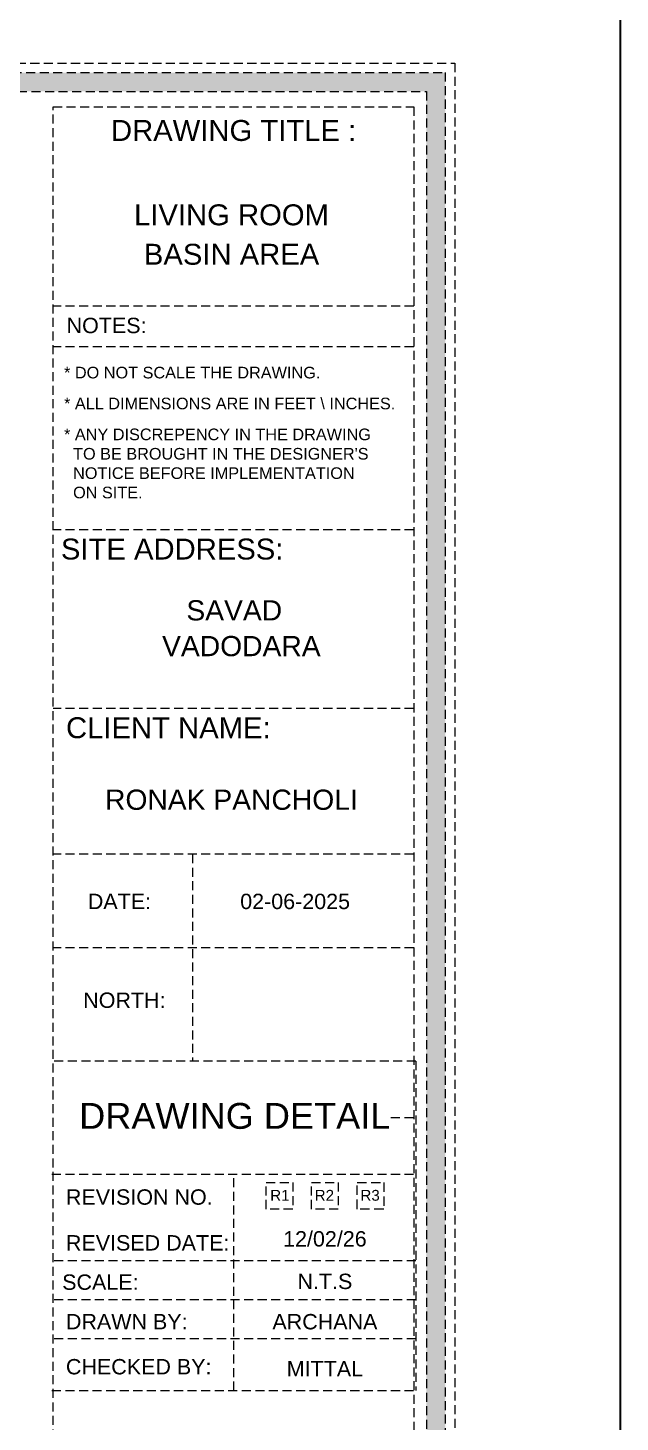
# Model space of a CAD drawing. Header units: millimetres. Extents: x 56222 to 3066687, y -650199 to -121287.
# Drawn here: x 150448.9 to 150514.4, y -183580.1 to -183425.8 of the extents above; entities that cross this region are included whole.
import ezdxf
from ezdxf.enums import TextEntityAlignment as Align

# ---------------------------------------------------------------- set-up
doc = ezdxf.new("R2010")
doc.units = ezdxf.units.MM
doc.header["$MEASUREMENT"] = 0
doc.linetypes.add('DASHEDX2', pattern=[1.5, 1, -0.5])
for name, color, linetype, lineweight in [('Dimension', 10, 'DASHEDX2', 20), ('NAME PLATE', 7, 'Continuous', 25), ('XX~SLAB ( BEAM )~ ( DIM )', 7, 'Continuous', 9)]:
    doc.layers.add(name, color=color, linetype=linetype, lineweight=lineweight)
doc.styles.add('Arial', font='arial.ttf')

# ---------------------------------------------------------------- blocks, each defined once
blk = doc.blocks.new('aggerg')
at = {"layer": 'Dimension', "color": 42, "true_color": 0xd39e00}
blk.add_lwpolyline([(-1.41, 1.41), (1.41, 1.41), (1.41, -1.41), (-1.41, -1.41)], close=True, dxfattribs=at)
at = {"layer": 'NAME PLATE', "lineweight": 0, "insert": (-0.03, 0.62), "char_height": 1.151, "width": 2.2458, "attachment_point": 2, "style": 'Arial'}
blk.add_mtext('R3', dxfattribs=at)

msp = doc.modelspace()

# ---------------------------------------------------------------- hatches: boundary and pattern name
at = {"layer": 'Dimension', "true_color": 0xd39e00, "transparency": 33554687}
h = msp.add_hatch(color=42, dxfattribs=at)
h.paths.add_polyline_path([(150198.226, -183430.774), (150198.226, -183639.724), (150495.083, -183639.724), (150495.083, -183430.774)])
h.paths.add_polyline_path([(150200.31, -183432.857), (150493, -183432.857), (150493, -183637.641), (150200.31, -183637.641)], flags=16)

# ---------------------------------------------------------------- linework, layer by layer
at = {"layer": 'Dimension', "color": 42, "true_color": 0xd39e00, "transparency": 33554687}
for p, q in [((150491.59, -183456.613, -0.041), (150451.701, -183456.613, -0.041)), ((150491.59, -183461.107, -0.041), (150451.701, -183461.107, -0.041)), ((150491.59, -183481.38, -0.041), (150451.701, -183481.38, -0.041)), ((150491.59, -183501.151, -0.041), (150451.701, -183501.151, -0.041)), ((150491.59, -183517.262, -0.041), (150451.701, -183517.262, -0.041)), ((150467.134, -183517.262, -0.041), (150467.134, -183540.162, -0.041)), ((150491.59, -183527.628, -0.041), (150451.701, -183527.628, -0.041)), ((150491.831, -183540.162, -0.041), (150451.577, -183540.162, -0.041)), ((150491.831, -183540.162, -0.041), (150491.831, -183576.621, -0.041)), ((150489.055, -183546.412, -0.041), (150491.831, -183546.412, -0.041)), ((150451.577, -183552.662, -0.041), (150491.831, -183552.662, -0.041)), ((150471.704, -183576.621, -0.041), (150471.704, -183552.662, -0.041)), ((150491.831, -183562.246, -0.041), (150451.577, -183562.246, -0.041)), ((150491.831, -183566.562, -0.041), (150451.577, -183566.562, -0.041)), ((150491.831, -183570.878, -0.041), (150451.577, -183570.878, -0.041)), ((150451.577, -183576.621, -0.041), (150491.831, -183576.621, -0.041))]:
    msp.add_line(p, q, dxfattribs=at)
at = {"layer": 'Dimension', "color": 42, "true_color": 0xd39e00, "transparency": 33554687, "elevation": -0.041}
for points in [[(150197.185, -183429.732), (150496.125, -183429.732), (150496.125, -183640.766), (150197.185, -183640.766)], [(150198.226, -183430.774), (150495.083, -183430.774), (150495.083, -183639.724), (150198.226, -183639.724)], [(150200.31, -183432.857), (150493, -183432.857), (150493, -183637.641), (150200.31, -183637.641)], [(150451.701, -183635.926), (150451.701, -183434.572), (150491.59, -183434.572), (150491.59, -183635.926)], [(150475.267, -183553.589), (150478.205, -183553.589), (150478.205, -183556.527), (150475.267, -183556.527)], [(150480.299, -183553.589), (150483.237, -183553.589), (150483.237, -183556.527), (150480.299, -183556.527)]]:
    msp.add_lwpolyline(points, close=True, dxfattribs=at)
at = {"layer": 'XX~SLAB ( BEAM )~ ( DIM )', "color": 85, "lineweight": 30, "true_color": 0x58ba48}
msp.add_lwpolyline([(150163.914, -182450.771), (150514.418, -182450.771), (150514.418, -183657.613), (150163.914, -183657.613)], close=True, dxfattribs=at)

# ---------------------------------------------------------------- block references
at = {"layer": 'NAME PLATE', "transparency": 33554687, "xscale": 1.041700636170376, "yscale": 1.041700636170376, "zscale": 1.041700636170376}
msp.add_blockref('aggerg', (150486.8, -183555.058, -0.041), dxfattribs=at)

# ---------------------------------------------------------------- texts
at = {"layer": 'NAME PLATE', "transparency": 33554687, "style": 'Arial'}
for s, height, p in [('DRAWING TITLE : ', 2.31412, (150472.118, -183438.34, -0.041)), ('LIVING ROOM', 2.31412, (150471.436, -183447.675, -0.041)), ('BASIN AREA', 2.3141, (150471.446, -183452.04, -0.041)), ('NOTES:', 1.7003, (150457.618, -183459.611, -0.041)), ('SITE ADDRESS:', 2.31412, (150464.874, -183484.658, -0.041)), (' SAVAD ', 2.237, (150471.743, -183491.4, -0.147)), ('VADODARA', 2.237, (150472.527, -183495.356, -0.147)), ('CLIENT NAME:', 2.31412, (150464.452, -183504.43, -0.041)), ('RONAK PANCHOLI    ', 2.23703, (150473.164, -183512.355, -0.147)), ('DATE:', 1.7003, (150459.044, -183523.341, -0.041)), ('02-06-2025', 1.7003, (150478.475, -183523.341, -0.041)), ('NORTH:', 1.7003, (150459.587, -183534.272, -0.041)), ('DRAWING DETAIL', 2.86101, (150471.799, -183547.653, -0.041)), ('REVISION NO.', 1.70031, (150461.239, -183556.051, -0.041)), ('REVISED DATE: ', 1.70031, (150462.494, -183561.121, -0.041)), ('SCALE:', 1.7003, (150456.934, -183565.469, -0.041)), ('DRAWN BY:', 1.7003, (150459.853, -183569.839, -0.041)), ('ARCHANA', 1.7003, (150481.768, -183569.845, -0.041)), ('CHECKED BY:', 1.70031, (150461.174, -183574.827, -0.041)), ('MITTAL', 1.7003, (150481.768, -183575.052, -0.041))]:
    msp.add_text(s, height=height, dxfattribs=at).set_placement(p, align=Align.CENTER)
for s, p in [('R1', (150475.718, -183555.612, -0.041)), ('R2', (150480.64, -183555.612, -0.041))]:
    msp.add_text(s, height=1.1987, dxfattribs=at).set_placement(p)
at = {"layer": 'NAME PLATE', "transparency": 33554687, "char_height": 1.286, "width": 49.68475, "attachment_point": 1, "style": 'Arial'}
for s, insert in [('* DO NOT SCALE THE DRAWING.', (150452.919, -183463.332, -0.041)), ('* ALL DIMENSIONS ARE IN FEET \\\\ INCHES.', (150452.919, -183466.752, -0.041)), ("* ANY DISCREPENCY IN THE DRAWING \\P  TO BE BROUGHT IN THE DESIGNER'S\\P  NOTICE BEFORE IMPLEMENTATION \\P  ON SITE.", (150452.919, -183470.171, -0.041))]:
    msp.add_mtext(s, dxfattribs=dict(at, insert=insert))
at = {"layer": 'NAME PLATE', "lineweight": 0, "transparency": 33554687, "char_height": 1.7003, "attachment_point": 2, "style": 'Arial'}
for s, insert, width in [('12/02/26', (150481.768, -183558.977, -0.041), 14.73519), ('N.T.S', (150481.768, -183563.684, -0.041), 3.31855)]:
    msp.add_mtext(s, dxfattribs=dict(at, insert=insert, width=width))

doc.saveas('drawing.dxf')
